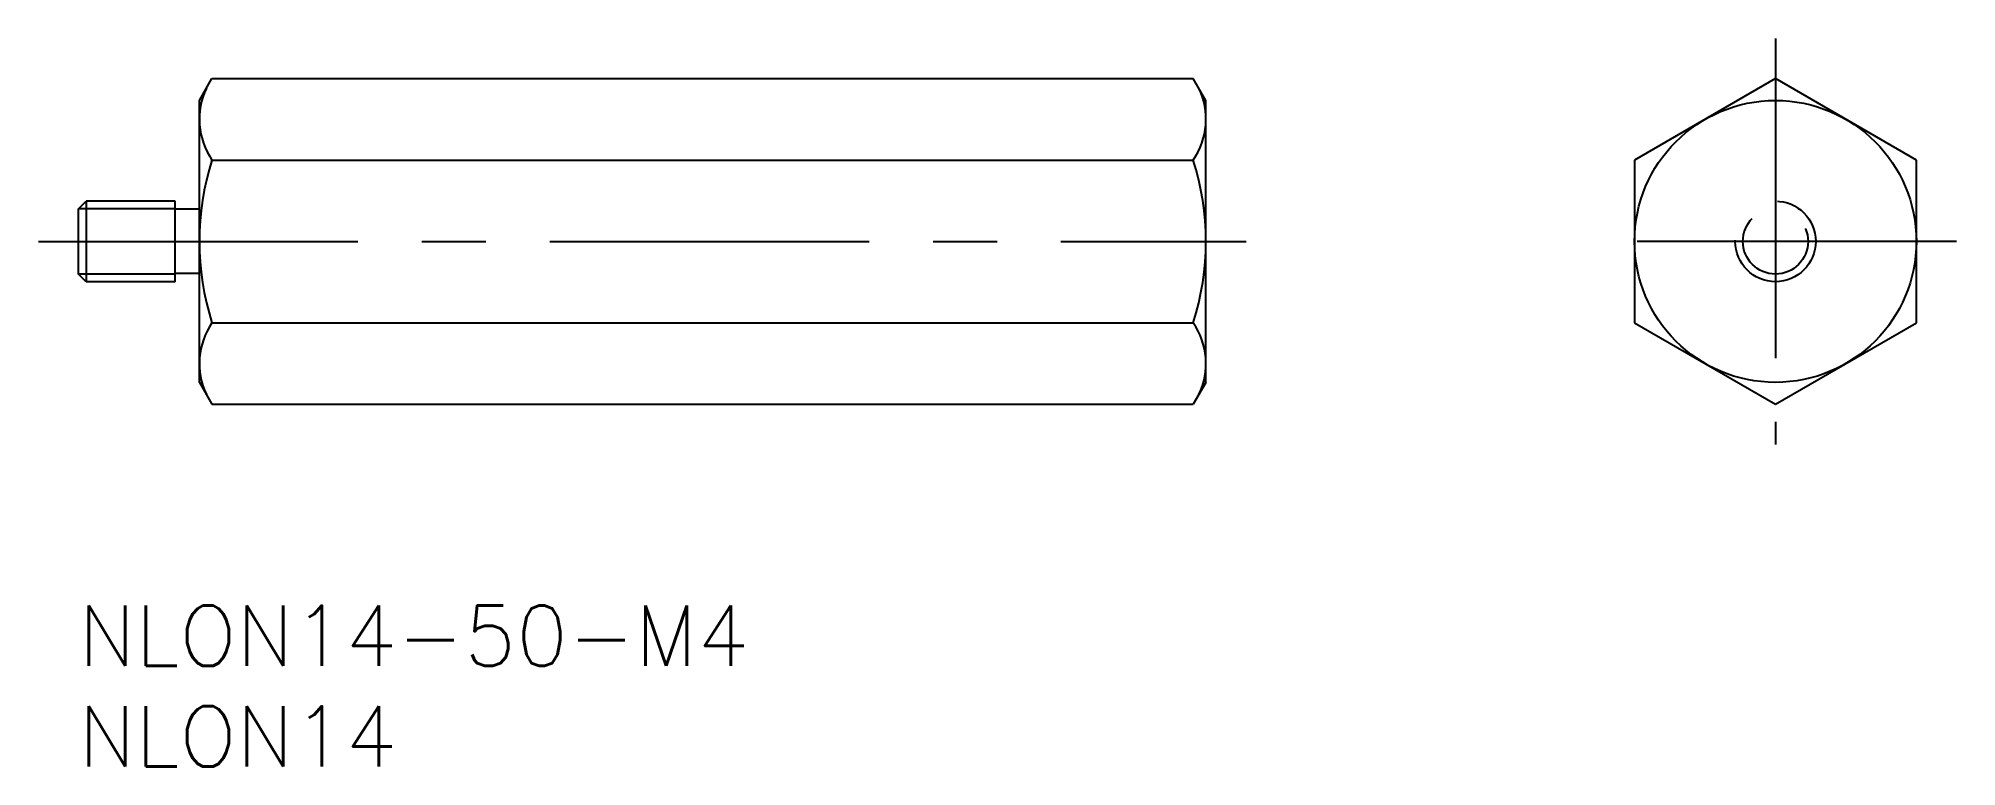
# Model space of a CAD drawing. Extents: x -2 to 93.3, y -8 to 28.2.
import ezdxf

# ---------------------------------------------------------------- set-up
doc = ezdxf.new("R2010")
doc.units = 0
doc.header["$LTSCALE"] = 0.5
doc.linetypes.add('CENTER', pattern=[50.8, 31.75, -6.35, 6.35, -6.35])
doc.linetypes.add('DASHED', pattern=[19.05, 12.7, -6.35])
for name, color, linetype in [('MSM_CENTER', 1, 'CENTER'), ('MSM_CONTINUOUS', 7, 'CONTINUOUS'), ('MSM_DASHED', 4, 'DASHED'), ('MSM_NARROW', 5, 'CONTINUOUS'), ('MSM_PART_NUMBER', 7, 'CONTINUOUS')]:
    doc.layers.add(name, color=color, linetype=linetype)
doc.styles.get("Standard").update_dxf_attribs({"font": 'txt.shx', "height": 3, "bigfont": 'bigfont.shx'})

# ---------------------------------------------------------------- blocks, each defined once
blk = doc.blocks.new('*U4')
at = {"layer": 'MSM_PART_NUMBER'}
blk.add_text('NLON14-50-M4', height=3, dxfattribs=at).set_placement((0, -3))
blk = doc.blocks.new('*U5')
at = {"layer": 'MSM_PART_NUMBER'}
blk.add_text('NLON14', height=3, dxfattribs=at).set_placement((0, -8))

msp = doc.modelspace()

# ---------------------------------------------------------------- linework, layer by layer
at = {"layer": 'MSM_CENTER'}
for p, q in [((84.294, 28.166), (84.294, 8)), ((-2, 18.083), (58, 18.083)), ((93.294, 18.083), (75.294, 18.083))]:
    msp.add_line(p, q, dxfattribs=at)
at = {"layer": 'MSM_CONTINUOUS'}
for p, q in [((6, 25.083), (6.625, 26.166)), ((6.625, 26.166), (55.375, 26.166)), ((56, 25.083), (55.375, 26.166)), ((84.294, 26.166), (77.294, 22.124)), ((91.294, 22.124), (84.294, 26.166)), ((6, 11.083), (6, 25.083)), ((56, 11.083), (56, 25.083)), ((6.625, 22.124), (55.375, 22.124)), ((77.294, 22.124), (77.294, 14.041)), ((91.294, 14.041), (91.294, 22.124)), ((0, 19.704), (0.379, 20.083)), ((4.8, 20.083), (0.379, 20.083)), ((0.379, 20.083), (0.379, 16.083)), ((4.8, 16.083), (4.8, 20.083)), ((0, 16.462), (0, 19.704)), ((6, 19.683), (4.8, 19.683)), ((0.379, 16.083), (0, 16.462)), ((6, 16.483), (4.8, 16.483)), ((4.8, 16.083), (0.379, 16.083)), ((6.625, 14.041), (55.375, 14.041)), ((77.294, 14.041), (84.294, 10)), ((84.294, 10), (91.294, 14.041)), ((6, 11.083), (6.625, 10)), ((56, 11.083), (55.375, 10)), ((6.625, 10), (55.375, 10))]:
    msp.add_line(p, q, dxfattribs=at)
msp.add_circle((84.294, 18.083), 7, dxfattribs=at)
for centre, radius, start, end in [((9.578, 24.145), 3.578, 154.38425, 214.38425), ((52.422, 24.145), 3.578, 325.61575, 25.61575), ((19.375, 18.083), 13.375, 162.41205, 197.58795), ((42.625, 18.083), 13.375, 342.41205, 17.58795), ((9.578, 12.021), 3.578, 145.61575, 205.61575), ((52.422, 12.021), 3.578, 334.38425, 34.38425)]:
    msp.add_arc(centre, radius, start, end, dxfattribs=at)
at = {"layer": 'MSM_DASHED'}
for radius in [2, 1.621]:
    msp.add_circle((84.294, 18.083), radius, dxfattribs=at)
at = {"layer": 'MSM_NARROW'}
for p, q in [((4.8, 19.704), (0, 19.704)), ((4.8, 16.462), (0, 16.462))]:
    msp.add_line(p, q, dxfattribs=at)

# ---------------------------------------------------------------- block references
at = {"layer": 'MSM_CONTINUOUS'}
for name in ['*U4', '*U5']:
    msp.add_blockref(name, (0, 0), dxfattribs=at)

doc.saveas('drawing.dxf')
